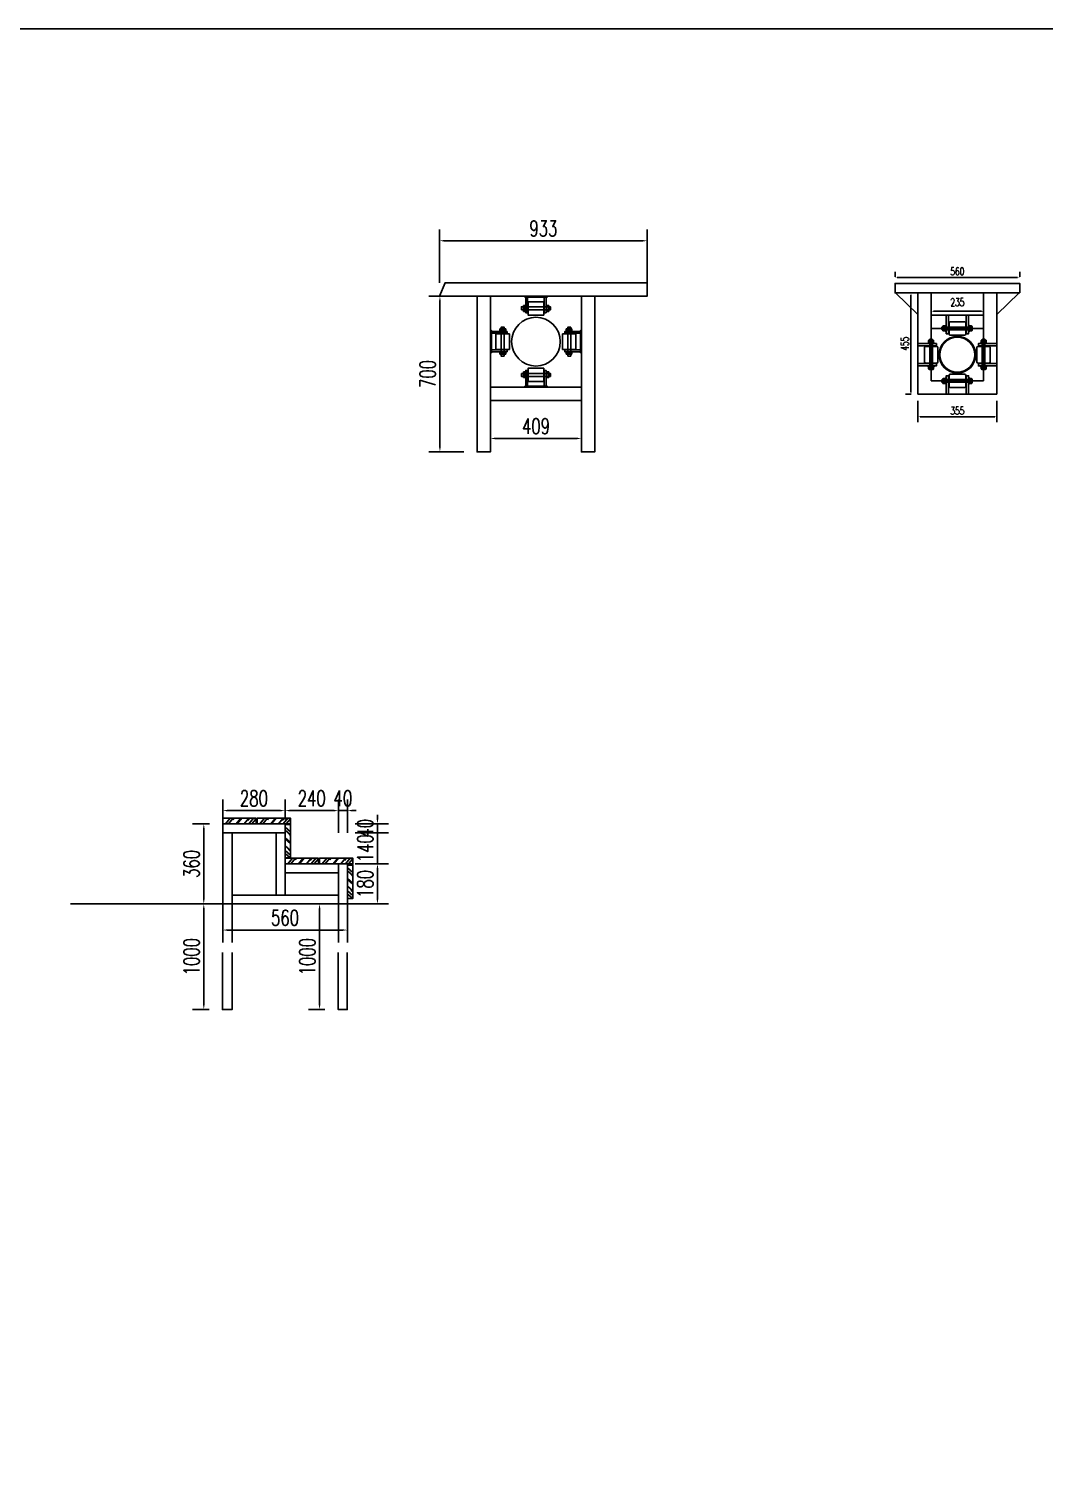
# Model space of a CAD drawing. Extents: x 36536 to 256213, y 18389 to 106449.
# Drawn here: x 230716 to 235278, y 97251 to 103703 of the extents above; entities that cross this region are included whole.
import ezdxf

# ---------------------------------------------------------------- set-up
doc = ezdxf.new("R2010")
doc.units = 0
doc.header["$LTSCALE"] = 1000
doc.header["$MEASUREMENT"] = 0
doc.linetypes.add('ACAD_ISO03W100', pattern=[30, 12, -18])
for name, color, linetype in [('W-MOUNTING固定方式', 5, 'Continuous'), ('W-STEEL_FRAME钢架', 3, 'Continuous'), ('W-WOOD_FLOOR木地板', 30, 'Continuous')]:
    doc.layers.add(name, color=color, linetype=linetype)
doc.styles.add('STANDARD_T3', font='simplex.shx', dxfattribs={"width": 0.7, "bigfont": 'hztxt.shx'})
doc.dimstyles.new('W&&10', dxfattribs={"dimtxt": 35, "dimasz": 10, "dimexe": 25, "dimexo": 30, "dimgap": 10, "dimtad": 1, "dimdec": 0, "dimzin": 0, "dimdsep": 46, "dimtxsty": 'STANDARD_T3', "dimcen": 0.09, "dimclrd": 1, "dimclre": 1, "dimclrt": 7, "dimazin": 2, "dimtfac": 1, "dimtdec": 0, "dimtix": 1, "dimtmove": 2, "dimatfit": 3, "dimfxl": 100, "dimtolj": 1, "dimtzin": 0, "dimarcsym": 0})
doc.dimstyles.new('W&&20', dxfattribs={"dimtxt": 70, "dimasz": 20, "dimexe": 50, "dimexo": 60, "dimgap": 20, "dimtad": 1, "dimdec": 0, "dimzin": 0, "dimdsep": 46, "dimtxsty": 'STANDARD_T3', "dimcen": 0.09, "dimclrd": 1, "dimclre": 1, "dimclrt": 7, "dimazin": 2, "dimtfac": 1, "dimtdec": 0, "dimtix": 1, "dimtmove": 2, "dimatfit": 3, "dimfxl": 100, "dimtolj": 1, "dimtzin": 0, "dimarcsym": 0})

# ---------------------------------------------------------------- blocks, each defined once
blk = doc.blocks.new('*D322')
at = {"color": 1, "lineweight": -2, "transparency": 16777216}
for p, q in [((231527.4, 100132), (231452.4, 100132)), ((231502.4, 99792), (231502.4, 100112)), ((231527.4, 99772), (231452.4, 99772))]:
    blk.add_line(p, q, dxfattribs=at)
at = {"color": 1, "transparency": 16777216}
for points in [[(231499.1, 100112), (231505.8, 100112), (231502.4, 100132)], [(231499.1, 99792), (231505.8, 99792), (231502.4, 99772)]]:
    blk.add_solid(points, dxfattribs=at)
at = {"layer": 'Defpoints', "color": 0, "transparency": 16777216}
for p in [(231502.4, 100132), (231587.4, 100132), (231587.4, 99772)]:
    blk.add_point(p, dxfattribs=at)
at = {"color": 7, "transparency": 16777216, "insert": (231447.4, 99952), "char_height": 70, "attachment_point": 5, "rotation": 90, "style": 'STANDARD_T3'}
blk.add_mtext('\\A1;360', dxfattribs=at)
blk = doc.blocks.new('*D323')
at = {"color": 1, "lineweight": -2, "transparency": 16777216}
for p, q in [((231587.4, 100152), (231587.4, 100241.3)), ((231867.4, 100152), (231867.4, 100241.3)), ((231607.4, 100191.3), (231847.4, 100191.3))]:
    blk.add_line(p, q, dxfattribs=at)
at = {"color": 1, "transparency": 16777216}
for points in [[(231607.4, 100194.6), (231607.4, 100187.9), (231587.4, 100191.3)], [(231847.4, 100194.6), (231847.4, 100187.9), (231867.4, 100191.3)]]:
    blk.add_solid(points, dxfattribs=at)
at = {"layer": 'Defpoints', "color": 0, "transparency": 16777216}
for p in [(231867.4, 100191.3), (231587.4, 100092), (231867.4, 100092)]:
    blk.add_point(p, dxfattribs=at)
at = {"color": 7, "transparency": 16777216, "insert": (231727.4, 100246.3), "char_height": 70, "attachment_point": 5, "style": 'STANDARD_T3'}
blk.add_mtext('\\A1;280', dxfattribs=at)
blk = doc.blocks.new('*D324')
at = {"color": 1, "lineweight": -2, "transparency": 16777216}
for p, q in [((231867.4, 100152), (231867.4, 100241.3)), ((232107.4, 100091.3), (232107.4, 100241.3)), ((231887.4, 100191.3), (232087.4, 100191.3))]:
    blk.add_line(p, q, dxfattribs=at)
at = {"color": 1, "transparency": 16777216}
for points in [[(231887.4, 100194.6), (231887.4, 100187.9), (231867.4, 100191.3)], [(232087.4, 100194.6), (232087.4, 100187.9), (232107.4, 100191.3)]]:
    blk.add_solid(points, dxfattribs=at)
at = {"layer": 'Defpoints', "color": 0, "transparency": 16777216}
for p in [(232107.4, 100191.3), (231867.4, 100092), (232107.4, 99912)]:
    blk.add_point(p, dxfattribs=at)
at = {"color": 7, "transparency": 16777216, "insert": (231987.4, 100246.3), "char_height": 70, "attachment_point": 5, "style": 'STANDARD_T3'}
blk.add_mtext('\\A1;240', dxfattribs=at)
blk = doc.blocks.new('*D325')
at = {"color": 1, "lineweight": -2, "transparency": 16777216}
for p, q in [((232107.4, 100091.3), (232107.4, 100241.3)), ((232147.4, 100091.3), (232147.4, 100241.3)), ((232087.4, 100191.3), (232067.4, 100191.3)), ((232107.4, 100191.3), (232147.4, 100191.3)), ((232167.4, 100191.3), (232187.4, 100191.3))]:
    blk.add_line(p, q, dxfattribs=at)
at = {"color": 1, "transparency": 16777216}
for points in [[(232087.4, 100194.6), (232087.4, 100187.9), (232107.4, 100191.3)], [(232167.4, 100194.6), (232167.4, 100187.9), (232147.4, 100191.3)]]:
    blk.add_solid(points, dxfattribs=at)
at = {"layer": 'Defpoints', "color": 0, "transparency": 16777216}
for p in [(232147.4, 100191.3), (232107.4, 99912), (232147.4, 99952)]:
    blk.add_point(p, dxfattribs=at)
at = {"color": 7, "transparency": 16777216, "insert": (232127.4, 100246.3), "char_height": 70, "attachment_point": 5, "style": 'STANDARD_T3'}
blk.add_mtext('\\A1;40', dxfattribs=at)
blk = doc.blocks.new('*D320')
at = {"color": 1, "lineweight": -2, "transparency": 16777216}
for p, q in [((232282.6, 100152), (232282.6, 100172)), ((232182.6, 100132), (232332.6, 100132)), ((232182.6, 100092), (232332.6, 100092)), ((232282.6, 100132), (232282.6, 100092)), ((232282.6, 100072), (232282.6, 100052))]:
    blk.add_line(p, q, dxfattribs=at)
at = {"color": 1, "transparency": 16777216}
for points in [[(232279.3, 100152), (232286, 100152), (232282.6, 100132)], [(232279.3, 100072), (232286, 100072), (232282.6, 100092)]]:
    blk.add_solid(points, dxfattribs=at)
at = {"layer": 'Defpoints', "color": 0, "transparency": 16777216}
for p in [(231867.4, 100132), (231867.4, 100092), (232282.6, 100092)]:
    blk.add_point(p, dxfattribs=at)
at = {"color": 7, "transparency": 16777216, "insert": (232227.6, 100112), "char_height": 70, "attachment_point": 5, "rotation": 90, "style": 'STANDARD_T3'}
blk.add_mtext('\\A1;40', dxfattribs=at)
blk = doc.blocks.new('*D326')
at = {"color": 1, "lineweight": -2, "transparency": 16777216}
for p, q in [((232182.6, 99952), (232332.6, 99952)), ((232282.6, 99932), (232282.6, 99792)), ((232182.6, 99772), (232332.6, 99772))]:
    blk.add_line(p, q, dxfattribs=at)
at = {"color": 1, "transparency": 16777216}
for points in [[(232279.3, 99932), (232286, 99932), (232282.6, 99952)], [(232279.3, 99792), (232286, 99792), (232282.6, 99772)]]:
    blk.add_solid(points, dxfattribs=at)
at = {"layer": 'Defpoints', "color": 0, "transparency": 16777216}
for p in [(232107.4, 99952), (232107.4, 99772), (232282.6, 99772)]:
    blk.add_point(p, dxfattribs=at)
at = {"color": 7, "transparency": 16777216, "insert": (232227.6, 99862), "char_height": 70, "attachment_point": 5, "rotation": 90, "style": 'STANDARD_T3'}
blk.add_mtext('\\A1;180', dxfattribs=at)
blk = doc.blocks.new('*D321')
at = {"color": 1, "lineweight": -2, "transparency": 16777216}
for p, q in [((232182.6, 100092), (232332.6, 100092)), ((232282.6, 100112), (232282.6, 100132)), ((232282.6, 100092), (232282.6, 99952)), ((232182.6, 99952), (232332.6, 99952)), ((232282.6, 99932), (232282.6, 99912))]:
    blk.add_line(p, q, dxfattribs=at)
at = {"color": 1, "transparency": 16777216}
for points in [[(232279.3, 100112), (232286, 100112), (232282.6, 100092)], [(232279.3, 99932), (232286, 99932), (232282.6, 99952)]]:
    blk.add_solid(points, dxfattribs=at)
at = {"layer": 'Defpoints', "color": 0, "transparency": 16777216}
for p in [(231867.4, 100092), (232107.4, 99952), (232282.6, 99952)]:
    blk.add_point(p, dxfattribs=at)
at = {"color": 7, "transparency": 16777216, "insert": (232227.6, 100022), "char_height": 70, "attachment_point": 5, "rotation": 90, "style": 'STANDARD_T3'}
blk.add_mtext('\\A1;140', dxfattribs=at)
blk = doc.blocks.new('*D327')
at = {"color": 1, "lineweight": -2, "transparency": 16777216}
for p, q in [((231587.4, 99712), (231587.4, 99604.8)), ((232147.4, 99712), (232147.4, 99604.8)), ((231607.4, 99654.8), (232127.4, 99654.8))]:
    blk.add_line(p, q, dxfattribs=at)
at = {"color": 1, "transparency": 16777216}
for points in [[(231607.4, 99658.1), (231607.4, 99651.5), (231587.4, 99654.8)], [(232127.4, 99658.1), (232127.4, 99651.5), (232147.4, 99654.8)]]:
    blk.add_solid(points, dxfattribs=at)
at = {"layer": 'Defpoints', "color": 0, "transparency": 16777216}
for p in [(231587.4, 99772), (232147.4, 99772), (232147.4, 99654.8)]:
    blk.add_point(p, dxfattribs=at)
at = {"color": 7, "transparency": 16777216, "insert": (231867.4, 99709.8), "char_height": 70, "attachment_point": 5, "style": 'STANDARD_T3'}
blk.add_mtext('\\A1;560', dxfattribs=at)
blk = doc.blocks.new('*D328')
at = {"color": 1, "lineweight": -2, "transparency": 16777216}
for p, q in [((231527.4, 99772), (231452.4, 99772)), ((231502.4, 99752), (231502.4, 99317.8)), ((231526.4, 99297.8), (231452.4, 99297.8))]:
    blk.add_line(p, q, dxfattribs=at)
at = {"color": 1, "transparency": 16777216}
for points in [[(231499.1, 99752), (231505.8, 99752), (231502.4, 99772)], [(231499.1, 99317.8), (231505.8, 99317.8), (231502.4, 99297.8)]]:
    blk.add_solid(points, dxfattribs=at)
at = {"layer": 'Defpoints', "color": 0, "transparency": 16777216}
for p in [(231587.4, 99772), (231502.4, 99297.8), (231586.4, 99297.8)]:
    blk.add_point(p, dxfattribs=at)
at = {"color": 7, "transparency": 16777216, "insert": (231447.4, 99534.9), "char_height": 70, "attachment_point": 5, "rotation": 90, "style": 'STANDARD_T3'}
blk.add_mtext('\\A1;1000', dxfattribs=at)
blk = doc.blocks.new('*D329')
at = {"color": 1, "lineweight": -2, "transparency": 16777216}
for p, q in [((232047.4, 99772), (231972.4, 99772)), ((232022.4, 99752), (232022.4, 99317.8)), ((232046.4, 99297.8), (231972.4, 99297.8))]:
    blk.add_line(p, q, dxfattribs=at)
at = {"color": 1, "transparency": 16777216}
for points in [[(232019.1, 99752), (232025.8, 99752), (232022.4, 99772)], [(232019.1, 99317.8), (232025.8, 99317.8), (232022.4, 99297.8)]]:
    blk.add_solid(points, dxfattribs=at)
at = {"layer": 'Defpoints', "color": 0, "transparency": 16777216}
for p in [(232107.4, 99772), (232022.4, 99297.8), (232106.4, 99297.8)]:
    blk.add_point(p, dxfattribs=at)
at = {"color": 7, "transparency": 16777216, "insert": (231967.4, 99534.9), "char_height": 70, "attachment_point": 5, "rotation": 90, "style": 'STANDARD_T3'}
blk.add_mtext('\\A1;1000', dxfattribs=at)
blk = doc.blocks.new('*D413')
at = {"layer": 'Defpoints', "color": 0, "transparency": 16777216}
for p in [(234608, 102559.7), (235168, 102586), (235168, 102559.7)]:
    blk.add_point(p, dxfattribs=at)
at = {"layer": 'W-STEEL_FRAME钢架', "color": 1, "lineweight": -2, "transparency": 16777216}
for p, q in [((234608, 102589.7), (234608, 102611)), ((235168, 102589.7), (235168, 102611)), ((234618, 102586), (235158, 102586))]:
    blk.add_line(p, q, dxfattribs=at)
at = {"layer": 'W-STEEL_FRAME钢架', "color": 1, "transparency": 16777216}
for points in [[(234618, 102587.7), (234618, 102584.4), (234608, 102586)], [(235158, 102587.7), (235158, 102584.4), (235168, 102586)]]:
    blk.add_solid(points, dxfattribs=at)
at = {"layer": 'W-STEEL_FRAME钢架', "color": 7, "transparency": 16777216, "insert": (234888, 102613.5), "char_height": 35, "attachment_point": 5, "style": 'STANDARD_T3'}
blk.add_mtext('\\A1;560', dxfattribs=at)
blk = doc.blocks.new('*D414')
at = {"layer": 'Defpoints', "color": 0, "transparency": 16777216}
for p in [(234710.3, 102516.7), (234679.6, 102061.4), (234710.3, 102061.4)]:
    blk.add_point(p, dxfattribs=at)
at = {"layer": 'W-STEEL_FRAME钢架', "color": 1, "lineweight": -2, "transparency": 16777216}
for p, q in [((234680.3, 102516.7), (234654.6, 102516.7)), ((234679.6, 102506.7), (234679.6, 102071.4)), ((234680.3, 102061.4), (234654.6, 102061.4))]:
    blk.add_line(p, q, dxfattribs=at)
at = {"layer": 'W-STEEL_FRAME钢架', "color": 1, "transparency": 16777216}
for points in [[(234677.9, 102506.7), (234681.2, 102506.7), (234679.6, 102516.7)], [(234677.9, 102071.4), (234681.2, 102071.4), (234679.6, 102061.4)]]:
    blk.add_solid(points, dxfattribs=at)
at = {"layer": 'W-STEEL_FRAME钢架', "color": 7, "transparency": 16777216, "insert": (234652.1, 102289), "char_height": 35, "attachment_point": 5, "rotation": 90, "style": 'STANDARD_T3'}
blk.add_mtext('\\A1;455', dxfattribs=at)
blk = doc.blocks.new('*D415')
at = {"layer": 'Defpoints', "color": 0, "transparency": 16777216}
for p in [(234710.3, 102061.4), (235065.6, 102061.4), (235065.6, 101960.4)]:
    blk.add_point(p, dxfattribs=at)
at = {"layer": 'W-STEEL_FRAME钢架', "color": 1, "lineweight": -2, "transparency": 16777216}
for p, q in [((234710.3, 102031.4), (234710.3, 101935.4)), ((235065.6, 102031.4), (235065.6, 101935.4)), ((234720.3, 101960.4), (235055.6, 101960.4))]:
    blk.add_line(p, q, dxfattribs=at)
at = {"layer": 'W-STEEL_FRAME钢架', "color": 1, "transparency": 16777216}
for points in [[(234720.3, 101962.1), (234720.3, 101958.7), (234710.3, 101960.4)], [(235055.6, 101962.1), (235055.6, 101958.7), (235065.6, 101960.4)]]:
    blk.add_solid(points, dxfattribs=at)
at = {"layer": 'W-STEEL_FRAME钢架', "color": 7, "transparency": 16777216, "insert": (234888, 101987.9), "char_height": 35, "attachment_point": 5, "style": 'STANDARD_T3'}
blk.add_mtext('\\A1;355', dxfattribs=at)
blk = doc.blocks.new('*D416')
at = {"layer": 'Defpoints', "color": 0, "transparency": 16777216}
for p in [(234770.3, 102416.7), (235005.6, 102434), (235005.6, 102416.7)]:
    blk.add_point(p, dxfattribs=at)
at = {"layer": 'W-STEEL_FRAME钢架', "color": 1, "lineweight": -2, "transparency": 16777216}
for p, q in [((234770.3, 102446.7), (234770.3, 102459)), ((234780.3, 102434), (234995.6, 102434)), ((235005.6, 102446.7), (235005.6, 102459))]:
    blk.add_line(p, q, dxfattribs=at)
at = {"layer": 'W-STEEL_FRAME钢架', "color": 1, "transparency": 16777216}
for points in [[(234780.3, 102435.6), (234780.3, 102432.3), (234770.3, 102434)], [(234995.6, 102435.6), (234995.6, 102432.3), (235005.6, 102434)]]:
    blk.add_solid(points, dxfattribs=at)
at = {"layer": 'W-STEEL_FRAME钢架', "color": 7, "transparency": 16777216, "insert": (234888, 102475), "char_height": 35, "attachment_point": 5, "style": 'STANDARD_T3'}
blk.add_mtext('\\A1;235', dxfattribs=at)
blk = doc.blocks.new('*D450')
at = {"color": 1, "lineweight": -2, "transparency": 16777216}
for p, q in [((232561.2, 102562.4), (232561.2, 102801)), ((233494.7, 102562.4), (233494.7, 102801)), ((232581.2, 102751), (233474.7, 102751))]:
    blk.add_line(p, q, dxfattribs=at)
at = {"color": 1, "transparency": 16777216}
for points in [[(232581.2, 102754.3), (232581.2, 102747.6), (232561.2, 102751)], [(233474.7, 102754.3), (233474.7, 102747.6), (233494.7, 102751)]]:
    blk.add_solid(points, dxfattribs=at)
at = {"layer": 'Defpoints', "color": 0, "transparency": 16777216}
for p in [(233494.7, 102751), (232561.2, 102502.4), (233494.7, 102502.4)]:
    blk.add_point(p, dxfattribs=at)
at = {"color": 7, "transparency": 16777216, "insert": (233028, 102806), "char_height": 70, "attachment_point": 5, "style": 'STANDARD_T3'}
blk.add_mtext('\\A1;933', dxfattribs=at)
blk = doc.blocks.new('*D451')
at = {"color": 1, "lineweight": -2, "transparency": 16777216}
for p, q in [((232670.1, 102502.4), (232513.2, 102502.4)), ((232563.2, 101822.9), (232563.2, 102482.4)), ((232670.1, 101802.9), (232513.2, 101802.9))]:
    blk.add_line(p, q, dxfattribs=at)
at = {"color": 1, "transparency": 16777216}
for points in [[(232559.9, 102482.4), (232566.6, 102482.4), (232563.2, 102502.4)], [(232559.9, 101822.9), (232566.6, 101822.9), (232563.2, 101802.9)]]:
    blk.add_solid(points, dxfattribs=at)
at = {"layer": 'Defpoints', "color": 0, "transparency": 16777216}
for p in [(232563.2, 102502.4), (232730.1, 102502.4), (232730.1, 101802.9)]:
    blk.add_point(p, dxfattribs=at)
at = {"color": 7, "transparency": 16777216, "insert": (232508.2, 102152.6), "char_height": 70, "attachment_point": 5, "rotation": 90, "style": 'STANDARD_T3'}
blk.add_mtext('\\A1;700', dxfattribs=at)
blk = doc.blocks.new('*D452')
at = {"color": 1, "lineweight": -2, "transparency": 16777216}
for p, q in [((232790.1, 101973.3), (232790.1, 101813.1)), ((233199.2, 101862.9), (233199.2, 101913.1)), ((233179.2, 101863.1), (232810.1, 101863.1))]:
    blk.add_line(p, q, dxfattribs=at)
at = {"color": 1, "transparency": 16777216}
for points in [[(232810.1, 101866.4), (232810.1, 101859.7), (232790.1, 101863.1)], [(233179.2, 101866.4), (233179.2, 101859.7), (233199.2, 101863.1)]]:
    blk.add_solid(points, dxfattribs=at)
at = {"layer": 'Defpoints', "color": 0, "transparency": 16777216}
for p in [(232790.1, 102033.3), (232790.1, 101863.1), (233199.2, 101802.9)]:
    blk.add_point(p, dxfattribs=at)
at = {"color": 7, "transparency": 16777216, "insert": (232994.7, 101918.1), "char_height": 70, "attachment_point": 5, "style": 'STANDARD_T3'}
blk.add_mtext('\\A1;409', dxfattribs=at)

msp = doc.modelspace()

# ---------------------------------------------------------------- hatches: boundary and pattern name
at = {"layer": 'W-WOOD_FLOOR木地板'}
h = msp.add_hatch(dxfattribs=at)
h.set_pattern_fill('木材', color=256, scale=10)
h.set_pattern_definition([(50, (-3184956.35, -2390323.382), (25.92353193, 93.1234154), [600, -80, 200, -40]), (50, (-3184903.15, -2390303.38), (-66.46506876, 3.5545231), [120, -13.2, 240, -30]), (50, (-3184936.35, -2390289.382), (113.16983174, 176.5639521), [320, -56, 160, -40])])
h.paths.add_polyline_path([(231737.446, 100157.032), (231587.446, 100157.032), (231587.446, 100132.032), (231737.446, 100132.032)])
h = msp.add_hatch(dxfattribs=at)
h.set_pattern_fill('木材', color=256, scale=10)
h.set_pattern_definition([(50, (-3184801.603, -2390323.382), (25.92353193, 93.1234154), [600, -80, 200, -40]), (50, (-3184748.403, -2390303.38), (-66.46506876, 3.5545231), [120, -13.2, 240, -30]), (50, (-3184781.603, -2390289.382), (113.16983174, 176.5639521), [320, -56, 160, -40])])
h.paths.add_polyline_path([(231892.192, 100132.032), (231892.192, 100157.032), (231742.192, 100157.032), (231742.192, 100132.032)])
h = msp.add_hatch(dxfattribs=at)
h.set_pattern_fill('木材', color=256, scale=10, angle=-90)
h.set_pattern_definition([(320, (-2258587.97, 3516672.94), (93.1234154, -25.92353193), [600, -80, 200, -40]), (320, (-2258567.97, 3516619.74), (3.5545231, 66.46506876), [120, -13.2, 240, -30]), (320, (-2258553.968, 3516652.942), (176.5639521, -113.16983174), [320, -56, 160, -40])])
h.paths.add_polyline_path([(231867.446, 99979.146), (231892.446, 99979.146), (231892.446, 100129.146), (231867.446, 100129.146)])
h = msp.add_hatch(dxfattribs=at)
h.set_pattern_fill('木材', color=256, scale=10)
h.set_pattern_definition([(50, (-3184676.35, -2390503.382), (25.92353193, 93.1234154), [600, -80, 200, -40]), (50, (-3184623.15, -2390483.38), (-66.46506876, 3.5545231), [120, -13.2, 240, -30]), (50, (-3184656.35, -2390469.382), (113.16983174, 176.5639521), [320, -56, 160, -40])])
h.paths.add_polyline_path([(232017.446, 99977.032), (231867.446, 99977.032), (231867.446, 99952.032), (232017.446, 99952.032)])
h = msp.add_hatch(dxfattribs=at)
h.set_pattern_fill('木材', color=256, scale=10)
h.set_pattern_definition([(50, (-3184521.603, -2390503.382), (25.92353193, 93.1234154), [600, -80, 200, -40]), (50, (-3184468.403, -2390483.38), (-66.46506876, 3.5545231), [120, -13.2, 240, -30]), (50, (-3184501.603, -2390469.382), (113.16983174, 176.5639521), [320, -56, 160, -40])])
h.paths.add_polyline_path([(232172.192, 99952.032), (232172.192, 99977.032), (232022.192, 99977.032), (232022.192, 99952.032)])
h = msp.add_hatch(dxfattribs=at)
h.set_pattern_fill('木材', color=256, scale=10, angle=-90)
h.set_pattern_definition([(320, (-2258307.97, 3516490.78), (93.1234154, -25.92353193), [600, -80, 200, -40]), (320, (-2258287.97, 3516437.58), (3.5545231, 66.46506876), [120, -13.2, 240, -30]), (320, (-2258273.968, 3516470.782), (176.5639521, -113.16983174), [320, -56, 160, -40])])
h.paths.add_polyline_path([(232147.446, 99796.986), (232172.446, 99796.986), (232172.446, 99946.986), (232147.446, 99946.986)])

# ---------------------------------------------------------------- linework, layer by layer
for p, q in [((235167.989, 102516.671), (234607.989, 102516.671)), ((234710.347, 102419.416), (234610.347, 102516.671)), ((234710.347, 102061.387), (234710.347, 102516.671)), ((234770.347, 102121.387), (234770.347, 102516.671)), ((235005.63, 102516.671), (235005.63, 102121.387)), ((235065.63, 102516.671), (235065.63, 102061.387)), ((235065.63, 102419.416), (235165.63, 102516.671)), ((232946.241, 102459.555), (232938.241, 102459.555)), ((232938.241, 102459.555), (232938.241, 102433.254)), ((232946.241, 102453.7), (232938.241, 102453.7)), ((232946.241, 102439.7), (232938.241, 102439.7)), ((232946.241, 102433.254), (232938.241, 102433.254)), ((232946.241, 102459.555), (232946.241, 102433.254)), ((233044.271, 102459.555), (233052.271, 102459.555)), ((233044.271, 102459.555), (233044.271, 102433.254)), ((233044.271, 102453.7), (233052.271, 102453.7)), ((233044.271, 102439.7), (233052.271, 102439.7)), ((233044.271, 102433.254), (233052.271, 102433.254)), ((233052.271, 102459.555), (233052.271, 102433.254)), ((234770.347, 102416.671), (235005.63, 102416.671)), ((232832.964, 102347.454), (232832.964, 102355.454)), ((232832.964, 102355.454), (232859.265, 102355.454)), ((232832.964, 102347.454), (232859.265, 102347.454)), ((232838.819, 102347.454), (232838.819, 102355.454)), ((232852.819, 102347.454), (232852.819, 102355.454)), ((232859.265, 102347.454), (232859.265, 102355.454)), ((233130.071, 102347.454), (233130.071, 102355.454)), ((233156.373, 102355.454), (233130.071, 102355.454)), ((233156.373, 102347.454), (233130.071, 102347.454)), ((233136.518, 102347.454), (233136.518, 102355.454)), ((233150.518, 102347.454), (233150.518, 102355.454)), ((233156.373, 102347.454), (233156.373, 102355.454)), ((234770.347, 102356.671), (235005.63, 102356.671)), ((234823.989, 102362.671, 0), (234830.989, 102362.671, 0)), ((234830.989, 102351.671, 0), (234823.989, 102351.671, 0)), ((234834.989, 102356.126, 0), (234830.989, 102359.472, 0)), ((234834.989, 102353.825, 0), (234830.989, 102357.171, 0)), ((234940.989, 102356.126, 0), (234944.989, 102359.472, 0)), ((234940.989, 102353.825, 0), (234944.989, 102357.171, 0)), ((234951.989, 102362.671, 0), (234944.989, 102362.671, 0)), ((234944.989, 102351.671, 0), (234951.989, 102351.671, 0)), ((234953.989, 102350.171, 0), (234953.989, 102364.171, 0)), ((234764.347, 102303.029, 0), (234764.347, 102296.029, 0)), ((234770.892, 102292.029, 0), (234767.546, 102296.029, 0)), ((234773.193, 102292.029, 0), (234769.847, 102296.029, 0)), ((234775.347, 102296.029, 0), (234775.347, 102303.029, 0)), ((235000.63, 102296.029, 0), (235000.63, 102303.029, 0)), ((235002.784, 102292.029, 0), (235006.13, 102296.029, 0)), ((235005.085, 102292.029, 0), (235008.431, 102296.029, 0)), ((235011.63, 102303.029, 0), (235011.63, 102296.029, 0)), ((232832.964, 102249.424), (232832.964, 102241.424)), ((232832.964, 102249.424), (232859.265, 102249.424)), ((232832.964, 102241.424), (232859.265, 102241.424)), ((232838.819, 102249.424), (232838.819, 102241.424)), ((232852.819, 102249.424), (232852.819, 102241.424)), ((232859.265, 102249.424), (232859.265, 102241.424)), ((233130.071, 102249.424), (233130.071, 102241.424)), ((233156.373, 102249.424), (233130.071, 102249.424)), ((233156.373, 102241.424), (233130.071, 102241.424)), ((233136.518, 102249.424), (233136.518, 102241.424)), ((233150.518, 102249.424), (233150.518, 102241.424)), ((233156.373, 102249.424), (233156.373, 102241.424)), ((232946.241, 102162.448), (232938.241, 102162.448)), ((232938.241, 102136.146), (232938.241, 102162.448)), ((232946.241, 102156.001), (232938.241, 102156.001)), ((232946.241, 102136.146), (232946.241, 102162.448)), ((233044.271, 102162.448), (233052.271, 102162.448)), ((233044.271, 102136.146), (233044.271, 102162.448)), ((233044.271, 102156.001), (233052.271, 102156.001)), ((233052.271, 102136.146), (233052.271, 102162.448)), ((234776.847, 102173.029, 0), (234762.847, 102173.029, 0)), ((234764.347, 102175.029, 0), (234764.347, 102182.029, 0)), ((234770.892, 102186.029, 0), (234767.546, 102182.029, 0)), ((234773.193, 102186.029, 0), (234769.847, 102182.029, 0)), ((234775.347, 102182.029, 0), (234775.347, 102175.029, 0)), ((234999.13, 102173.029, 0), (235013.13, 102173.029, 0)), ((235000.63, 102182.029, 0), (235000.63, 102175.029, 0)), ((235002.784, 102186.029, 0), (235006.13, 102182.029, 0)), ((235005.085, 102186.029, 0), (235008.431, 102182.029, 0)), ((235011.63, 102175.029, 0), (235011.63, 102182.029, 0)), ((232946.241, 102142.001), (232938.241, 102142.001)), ((232946.241, 102136.146), (232938.241, 102136.146)), ((233044.271, 102142.001), (233052.271, 102142.001)), ((233044.271, 102136.146), (233052.271, 102136.146)), ((235005.63, 102121.387), (234770.347, 102121.387)), ((234830.989, 102126.387, 0), (234823.989, 102126.387, 0)), ((234823.989, 102115.387, 0), (234830.989, 102115.387, 0)), ((234834.989, 102124.233, 0), (234830.989, 102120.887, 0)), ((234834.989, 102121.932, 0), (234830.989, 102118.586, 0)), ((234940.989, 102124.233, 0), (234944.989, 102120.887, 0)), ((234940.989, 102121.932, 0), (234944.989, 102118.586, 0)), ((234944.989, 102126.387, 0), (234951.989, 102126.387, 0)), ((234951.989, 102115.387, 0), (234944.989, 102115.387, 0)), ((234953.989, 102127.887, 0), (234953.989, 102113.887, 0)), ((235065.63, 102061.387), (234710.347, 102061.387))]:
    msp.add_line(p, q)
at = {"color": 4}
for p, q in [((234821.989, 102357.171, 0), (234817.989, 102357.171, 0)), ((234821.989, 102363.171, 0), (234818.989, 102363.171, 0)), ((234818.989, 102351.171, 0), (234821.989, 102351.171, 0)), ((234763.847, 102305.029, 0), (234763.847, 102308.029, 0)), ((234769.847, 102305.029, 0), (234769.847, 102309.029, 0)), ((234775.847, 102308.029, 0), (234775.847, 102305.029, 0)), ((235000.13, 102308.029, 0), (235000.13, 102305.029, 0)), ((235006.13, 102305.029, 0), (235006.13, 102309.029, 0)), ((235012.13, 102305.029, 0), (235012.13, 102308.029, 0)), ((234821.989, 102120.887, 0), (234817.989, 102120.887, 0)), ((234818.989, 102126.887, 0), (234821.989, 102126.887, 0)), ((234821.989, 102114.887, 0), (234818.989, 102114.887, 0))]:
    msp.add_line(p, q, dxfattribs=at)
at = {"color": 6, "linetype": 'ACAD_ISO03W100'}
for p, q in [((234937.989, 102362.671, 0), (234837.989, 102362.671, 0)), ((234937.989, 102350.671, 0), (234837.989, 102350.671, 0)), ((234764.347, 102189.029, 0), (234764.347, 102289.029, 0)), ((234776.347, 102189.029, 0), (234776.347, 102289.029, 0)), ((234999.63, 102189.029, 0), (234999.63, 102289.029, 0)), ((235011.63, 102189.029, 0), (235011.63, 102289.029, 0)), ((234937.989, 102127.387, 0), (234837.989, 102127.387, 0)), ((234937.989, 102115.387, 0), (234837.989, 102115.387, 0))]:
    msp.add_line(p, q, dxfattribs=at)
at = {"color": 2}
for p, q in [((234837.989, 102356.671, 0), (234847.989, 102356.671, 0)), ((234927.989, 102356.671, 0), (234937.989, 102356.671, 0)), ((234770.347, 102289.029, 0), (234770.347, 102279.029, 0)), ((235005.63, 102289.029, 0), (235005.63, 102279.029, 0)), ((234770.347, 102199.029, 0), (234770.347, 102189.029, 0)), ((235005.63, 102199.029, 0), (235005.63, 102189.029, 0)), ((234837.989, 102121.387, 0), (234847.989, 102121.387, 0)), ((234927.989, 102121.387, 0), (234937.989, 102121.387, 0))]:
    msp.add_line(p, q, dxfattribs=at)
for points in [[(211646.243, 103703.395), (244784.33, 103703.395), (244784.33, 69667.453), (211646.243, 69667.453)], [(235167.989, 102516.671), (234607.989, 102516.671), (234607.989, 102559.671), (235167.989, 102559.671)], [(232944.668, 102497.377), (233044.668, 102497.377), (233044.668, 102502.377), (232944.668, 102502.377)], [(232957.168, 102497.351), (232957.168, 102427.351), (232949.168, 102427.351), (232949.168, 102497.351)], [(232959.668, 102477.351), (232959.668, 102417.351), (233029.668, 102417.351), (233029.668, 102477.351)], [(233040.168, 102497.351), (233040.168, 102427.351), (233032.168, 102427.351), (233032.168, 102497.351)], [(232929.668, 102440.351), (233059.668, 102440.351), (233059.668, 102454.351), (232929.668, 102454.351)], [(234847.989, 102416.671), (234847.989, 102333.174), (234837.989, 102333.174), (234837.989, 102416.671)], [(234937.989, 102416.671), (234937.989, 102333.174), (234927.989, 102333.174), (234927.989, 102416.671)], [(232795.142, 102247.851), (232795.142, 102347.851), (232790.142, 102347.851), (232790.142, 102247.851)], [(232795.168, 102343.351), (232865.168, 102343.351), (232865.168, 102335.351), (232795.168, 102335.351)], [(232852.168, 102232.851), (232852.168, 102362.851), (232838.168, 102362.851), (232838.168, 102232.851)], [(233194.168, 102343.351), (233124.168, 102343.351), (233124.168, 102335.351), (233194.168, 102335.351)], [(233137.168, 102232.851), (233137.168, 102362.851), (233151.168, 102362.851), (233151.168, 102232.851)], [(233194.195, 102247.851), (233194.195, 102347.851), (233199.195, 102347.851), (233199.195, 102247.851)], [(232815.168, 102262.851), (232875.168, 102262.851), (232875.168, 102332.851), (232815.168, 102332.851)], [(233174.168, 102262.851), (233114.168, 102262.851), (233114.168, 102332.851), (233174.168, 102332.851)], [(234710.347, 102279.029), (234793.844, 102279.029), (234793.844, 102289.029), (234710.347, 102289.029)], [(235065.63, 102279.029), (234982.133, 102279.029), (234982.133, 102289.029), (235065.63, 102289.029)], [(232795.168, 102260.351), (232865.168, 102260.351), (232865.168, 102252.351), (232795.168, 102252.351)], [(233194.168, 102260.351), (233124.168, 102260.351), (233124.168, 102252.351), (233194.168, 102252.351)], [(232929.668, 102155.351), (233059.668, 102155.351), (233059.668, 102141.351), (232929.668, 102141.351)], [(232957.168, 102098.351), (232957.168, 102168.351), (232949.168, 102168.351), (232949.168, 102098.351)], [(232959.668, 102118.351), (232959.668, 102178.351), (233029.668, 102178.351), (233029.668, 102118.351)], [(233040.168, 102098.351), (233040.168, 102168.351), (233032.168, 102168.351), (233032.168, 102098.351)], [(234710.347, 102189.029), (234793.844, 102189.029), (234793.844, 102199.029), (234710.347, 102199.029)], [(235065.63, 102189.029), (234982.133, 102189.029), (234982.133, 102199.029), (235065.63, 102199.029)], [(232944.668, 102098.324), (233044.668, 102098.324), (233044.668, 102093.324), (232944.668, 102093.324)], [(234847.989, 102061.387), (234847.989, 102144.884), (234837.989, 102144.884), (234837.989, 102061.387)], [(234937.989, 102061.387), (234937.989, 102144.884), (234927.989, 102144.884), (234927.989, 102061.387)]]:
    msp.add_lwpolyline(points, close=True)
at = {"elevation": 0}
for points in [[(234817.989, 102352.171), (234819.989, 102350.171), (234819.989, 102364.171), (234817.989, 102362.171)], [(234821.989, 102348.671), (234821.989, 102351.671), (234821.989, 102362.671), (234821.989, 102365.671)], [(234953.989, 102348.671), (234953.989, 102351.671), (234953.989, 102362.671), (234953.989, 102365.671)], [(234778.347, 102305.029), (234775.347, 102305.029), (234764.347, 102305.029), (234761.347, 102305.029)], [(234774.847, 102309.029), (234776.847, 102307.029), (234762.847, 102307.029), (234764.847, 102309.029)], [(234997.63, 102305.029), (235000.63, 102305.029), (235011.63, 102305.029), (235014.63, 102305.029)], [(235001.13, 102309.029), (234999.13, 102307.029), (235013.13, 102307.029), (235011.13, 102309.029)], [(234778.347, 102173.029), (234775.347, 102173.029), (234764.347, 102173.029), (234761.347, 102173.029)], [(234997.63, 102173.029), (235000.63, 102173.029), (235011.63, 102173.029), (235014.63, 102173.029)], [(234817.989, 102125.887), (234819.989, 102127.887), (234819.989, 102113.887), (234817.989, 102115.887)], [(234821.989, 102129.387), (234821.989, 102126.387), (234821.989, 102115.387), (234821.989, 102112.387)], [(234953.989, 102129.387), (234953.989, 102126.387), (234953.989, 102115.387), (234953.989, 102112.387)]]:
    msp.add_lwpolyline(points, close=True, dxfattribs=at)
for points in [[(234819.989, 102350.171), (234821.989, 102350.171), (234821.989, 102364.171), (234819.989, 102364.171)], [(234834.989, 102370.671), (234834.989, 102342.671), (234837.989, 102342.671), (234837.989, 102370.671), (234834.989, 102370.671), (234834.989, 102369.671)], [(234940.989, 102370.671), (234940.989, 102342.671), (234937.989, 102342.671), (234937.989, 102370.671), (234940.989, 102370.671), (234940.989, 102369.671)], [(234756.347, 102292.029), (234784.347, 102292.029), (234784.347, 102289.029), (234756.347, 102289.029), (234756.347, 102292.029), (234757.347, 102292.029)], [(234776.847, 102307.029), (234776.847, 102305.029), (234762.847, 102305.029), (234762.847, 102307.029)], [(235019.63, 102292.029), (234991.63, 102292.029), (234991.63, 102289.029), (235019.63, 102289.029), (235019.63, 102292.029), (235018.63, 102292.029)], [(234999.13, 102307.029), (234999.13, 102305.029), (235013.13, 102305.029), (235013.13, 102307.029)], [(234756.347, 102186.029), (234784.347, 102186.029), (234784.347, 102189.029), (234756.347, 102189.029), (234756.347, 102186.029), (234757.347, 102186.029)], [(235019.63, 102186.029), (234991.63, 102186.029), (234991.63, 102189.029), (235019.63, 102189.029), (235019.63, 102186.029), (235018.63, 102186.029)], [(234819.989, 102127.887), (234821.989, 102127.887), (234821.989, 102113.887), (234819.989, 102113.887)], [(234834.989, 102107.387), (234834.989, 102135.387), (234837.989, 102135.387), (234837.989, 102107.387), (234834.989, 102107.387), (234834.989, 102108.387)], [(234940.989, 102107.387), (234940.989, 102135.387), (234937.989, 102135.387), (234937.989, 102107.387), (234940.989, 102107.387), (234940.989, 102108.387)]]:
    msp.add_lwpolyline(points, dxfattribs=at)
for points in [[(234823.989, 102345.671), (234830.989, 102345.671), (234830.989, 102346.671), (234834.989, 102346.671), (234834.989, 102367.671), (234830.989, 102367.671), (234830.989, 102346.671), (234830.989, 102368.671), (234823.989, 102368.671, 0.66666667), (234823.989, 102362.671, 0.36363636), (234823.989, 102351.671, 0.66666667)], [(234855.489, 102386.671), (234920.489, 102386.671, -0.41421356), (234925.489, 102381.671), (234925.489, 102331.671, -0.41421356), (234920.489, 102326.671), (234855.489, 102326.671, -0.41421356), (234850.489, 102331.671), (234850.489, 102381.671, -0.41421356)], [(234951.989, 102345.671), (234944.989, 102345.671), (234944.989, 102346.671), (234940.989, 102346.671), (234940.989, 102367.671), (234944.989, 102367.671), (234944.989, 102346.671), (234944.989, 102368.671), (234951.989, 102368.671, -0.66666667), (234951.989, 102362.671, -0.36363636), (234951.989, 102351.671, -0.66666667)], [(234740.347, 102271.529), (234740.347, 102206.529, 0.41421356), (234745.347, 102201.529), (234795.347, 102201.529, 0.41421356), (234800.347, 102206.529), (234800.347, 102271.529, 0.41421356), (234795.347, 102276.529), (234745.347, 102276.529, 0.41421356)], [(234781.347, 102303.029), (234781.347, 102296.029), (234780.347, 102296.029), (234780.347, 102292.029), (234759.347, 102292.029), (234759.347, 102296.029), (234780.347, 102296.029), (234758.347, 102296.029), (234758.347, 102303.029, -0.66666667), (234764.347, 102303.029, -0.36363636), (234775.347, 102303.029, -0.66666667)], [(235035.63, 102271.529), (235035.63, 102206.529, -0.41421356), (235030.63, 102201.529), (234980.63, 102201.529, -0.41421356), (234975.63, 102206.529), (234975.63, 102271.529, -0.41421356), (234980.63, 102276.529), (235030.63, 102276.529, -0.41421356)], [(234994.63, 102303.029), (234994.63, 102296.029), (234995.63, 102296.029), (234995.63, 102292.029), (235016.63, 102292.029), (235016.63, 102296.029), (234995.63, 102296.029), (235017.63, 102296.029), (235017.63, 102303.029, 0.66666667), (235011.63, 102303.029, 0.36363636), (235000.63, 102303.029, 0.66666667)], [(234781.347, 102175.029), (234781.347, 102182.029), (234780.347, 102182.029), (234780.347, 102186.029), (234759.347, 102186.029), (234759.347, 102182.029), (234780.347, 102182.029), (234758.347, 102182.029), (234758.347, 102175.029, 0.66666667), (234764.347, 102175.029, 0.36363636), (234775.347, 102175.029, 0.66666667)], [(234855.489, 102091.387), (234920.489, 102091.387, 0.41421356), (234925.489, 102096.387), (234925.489, 102146.387, 0.41421356), (234920.489, 102151.387), (234855.489, 102151.387, 0.41421356), (234850.489, 102146.387), (234850.489, 102096.387, 0.41421356)], [(234994.63, 102175.029), (234994.63, 102182.029), (234995.63, 102182.029), (234995.63, 102186.029), (235016.63, 102186.029), (235016.63, 102182.029), (234995.63, 102182.029), (235017.63, 102182.029), (235017.63, 102175.029, -0.66666667), (235011.63, 102175.029, -0.36363636), (235000.63, 102175.029, -0.66666667)], [(234823.989, 102132.387), (234830.989, 102132.387), (234830.989, 102131.387), (234834.989, 102131.387), (234834.989, 102110.387), (234830.989, 102110.387), (234830.989, 102131.387), (234830.989, 102109.387), (234823.989, 102109.387, -0.66666667), (234823.989, 102115.387, -0.36363636), (234823.989, 102126.387, -0.66666667)], [(234951.989, 102132.387), (234944.989, 102132.387), (234944.989, 102131.387), (234940.989, 102131.387), (234940.989, 102110.387), (234944.989, 102110.387), (234944.989, 102131.387), (234944.989, 102109.387), (234951.989, 102109.387, 0.66666667), (234951.989, 102115.387, 0.36363636), (234951.989, 102126.387, 0.66666667)]]:
    msp.add_lwpolyline(points, format="xyb", close=True, dxfattribs=at)
msp.add_lwpolyline([(230903.414, 99772.032), (232295.585, 99772.032)])
msp.add_circle((232994.668, 102297.851), 109.5)
at = {"color": 1}
for radius in [82.5, 78.5]:
    msp.add_circle((234887.989, 102239.029), radius, dxfattribs=at)
for centre, radius, start, end in [((232961.2, 102459.634), 22.959, 180.1958655, 195.0922588), ((232969.38, 102446.678), 31.139, 167.0507374, 192.9492626), ((232961.2, 102433.722), 22.959, 164.9077412, 181.1687845), ((232923.283, 102459.634), 22.959, 344.9077412, 359.8041345), ((232915.102, 102446.678), 31.139, 347.0507374, 12.9492626), ((232923.283, 102433.722), 22.959, 358.8312155, 15.0922588), ((233075.41, 102446.678), 31.139, 167.0507374, 192.9492626), ((233067.23, 102433.722), 22.959, 164.9077412, 181.1687845), ((233067.23, 102459.634), 22.959, 180.1958655, 195.0922588), ((233029.313, 102459.634), 22.959, 344.9077412, 359.8041345), ((233021.132, 102446.678), 31.139, 347.0507374, 12.9492626), ((233029.313, 102433.722), 22.959, 358.8312155, 15.0922588), ((232832.886, 102332.495), 22.959, 74.9077412, 89.8041345), ((232832.886, 102370.413), 22.959, 270.1958655, 285.0922588), ((232845.841, 102324.315), 31.139, 77.0507374, 102.9492626), ((232845.841, 102378.593), 31.139, 257.0507374, 282.9492626), ((232858.797, 102332.495), 22.959, 88.8312155, 105.0922588), ((232858.797, 102370.413), 22.959, 254.9077412, 271.1687845), ((233130.54, 102332.495), 22.959, 74.9077412, 91.1687845), ((233130.54, 102370.413), 22.959, 268.8312155, 285.0922588), ((233143.495, 102324.315), 31.139, 77.0507374, 102.9492626), ((233143.495, 102378.593), 31.139, 257.0507374, 282.9492626), ((233156.451, 102332.495), 22.959, 90.1958655, 105.0922588), ((233156.451, 102370.413), 22.959, 254.9077412, 269.8041345), ((232832.886, 102226.465), 22.959, 74.9077412, 89.8041345), ((232832.886, 102264.382), 22.959, 270.1958655, 285.0922588), ((232845.841, 102218.285), 31.139, 77.0507374, 102.9492626), ((232845.841, 102272.563), 31.139, 257.0507374, 282.9492626), ((232858.797, 102226.465), 22.959, 88.8312155, 105.0922588), ((232858.797, 102264.382), 22.959, 254.9077412, 271.1687845), ((233130.54, 102226.465), 22.959, 74.9077412, 91.1687845), ((233130.54, 102264.382), 22.959, 268.8312155, 285.0922588), ((233143.495, 102218.285), 31.139, 77.0507374, 102.9492626), ((233143.495, 102272.563), 31.139, 257.0507374, 282.9492626), ((233156.451, 102226.465), 22.959, 90.1958655, 105.0922588), ((233156.451, 102264.382), 22.959, 254.9077412, 269.8041345), ((232961.2, 102161.979), 22.959, 178.8312155, 195.0922588), ((232969.38, 102149.024), 31.139, 167.0507374, 192.9492626), ((232923.283, 102161.979), 22.959, 344.9077412, 1.1687845), ((232915.102, 102149.024), 31.139, 347.0507374, 12.9492626), ((233067.23, 102161.979), 22.959, 178.8312155, 195.0922588), ((233075.41, 102149.024), 31.139, 167.0507374, 192.9492626), ((233029.313, 102161.979), 22.959, 344.9077412, 1.1687845), ((233021.132, 102149.024), 31.139, 347.0507374, 12.9492626), ((232961.2, 102136.068), 22.959, 164.9077412, 179.8041345), ((232923.283, 102136.068), 22.959, 0.1958655, 15.0922588), ((233067.23, 102136.068), 22.959, 164.9077412, 179.8041345), ((233029.313, 102136.068), 22.959, 0.1958655, 15.0922588)]:
    msp.add_arc(centre, radius, start, end)
at = {"layer": 'W-MOUNTING固定方式'}
msp.add_circle((232994.668, 102297.851), 109.5, dxfattribs=at)
at = {"layer": 'W-STEEL_FRAME钢架', "color": 30}
for points in [[(233494.668, 102562.377), (233494.668, 102502.377), (232561.233, 102502.377), (232586.673, 102562.377)], [(232730.142, 102502.377), (232790.142, 102502.377), (232790.142, 101802.851), (232730.142, 101802.851)], [(233259.195, 102502.377), (233199.195, 102502.377), (233199.195, 101802.851), (233259.195, 101802.851)], [(233199.195, 102033.324), (233199.195, 102093.324), (232790.142, 102093.324), (232790.142, 102033.324)]]:
    msp.add_lwpolyline(points, close=True, dxfattribs=at)
at = {"layer": 'W-STEEL_FRAME钢架'}
for points in [[(231587.446, 100092.032), (231867.446, 100092.032), (231867.446, 100132.032), (231587.446, 100132.032)], [(231587.446, 100092.032), (231587.446, 99772.032), (231630.446, 99772.032), (231630.446, 100092.032)], [(231827.446, 99812.032), (231867.446, 99812.032), (231867.446, 100092.032), (231827.446, 100092.032)], [(231867.446, 99912.032), (232107.446, 99912.032), (232107.446, 99952.032), (231867.446, 99952.032)], [(232107.446, 99772.032), (232147.446, 99772.032), (232147.446, 99952.032), (232107.446, 99952.032)], [(231630.446, 99772.032), (232107.446, 99772.032), (232107.446, 99812.032), (231630.446, 99812.032)]]:
    msp.add_lwpolyline(points, close=True, dxfattribs=at)
for points in [[(231630.28, 99599.547), (231630.28, 99772.032), (231587.446, 99772.032), (231587.446, 99599.547)], [(232147.446, 99599.547), (232147.446, 99772.032), (232107.446, 99772.032), (232107.446, 99599.547)], [(231586.358, 99554.367), (231586.358, 99297.824), (231629.882, 99297.824), (231629.882, 99554.367)], [(232106.358, 99554.367), (232106.358, 99297.824), (232146.907, 99297.824), (232146.907, 99554.367)]]:
    msp.add_lwpolyline(points, dxfattribs=at)
at = {"layer": 'W-WOOD_FLOOR木地板'}
for points in [[(231587.446, 100132.032), (231737.446, 100132.032), (231737.446, 100157.032), (231587.446, 100157.032)], [(231742.192, 100132.032), (231892.192, 100132.032), (231892.192, 100157.032), (231742.192, 100157.032)], [(231867.446, 100129.146), (231867.446, 99979.146), (231892.446, 99979.146), (231892.446, 100129.146)], [(231867.446, 99952.032), (232017.446, 99952.032), (232017.446, 99977.032), (231867.446, 99977.032)], [(232022.192, 99952.032), (232172.192, 99952.032), (232172.192, 99977.032), (232022.192, 99977.032)], [(232147.446, 99946.986), (232147.446, 99796.986), (232172.446, 99796.986), (232172.446, 99946.986)]]:
    msp.add_lwpolyline(points, close=True, dxfattribs=at)

# ---------------------------------------------------------------- dimensions: what is measured, and where the dimension line sits
for base, p1, p2, picture, middle in [((233494.668, 102750.973), (232561.233, 102502.377), (233494.668, 102502.377), '*D450', (233027.951, 102805.973)), ((232790.142, 101863.06), (233199.195, 101802.851), (232790.142, 102033.324), '*D452', (232994.668, 101918.06))]:
    dim = msp.add_linear_dim(base=base, p1=p1, p2=p2, dimstyle='W&&20')
    dim.commit()
    dim.dimension.update_dxf_attribs({"geometry": picture, "text_midpoint": middle})
dim = msp.add_linear_dim(base=(232563.246, 102502.377), p1=(232730.142, 101802.851), p2=(232730.142, 102502.377), angle=90, dimstyle='W&&20')
dim.commit()
dim.dimension.update_dxf_attribs({"geometry": '*D451', "text_midpoint": (232508.246, 102152.614)})
for base, p1, p2, picture, middle in [((231867.446, 100191.271), (231587.446, 100092.032), (231867.446, 100092.032), '*D323', (231727.446, 100246.271)), ((232107.446, 100191.271), (231867.446, 100092.032), (232107.446, 99912.032), '*D324', (231987.446, 100246.271)), ((232147.446, 100191.271), (232107.446, 99912.032), (232147.446, 99952.032), '*D325', (232127.446, 100246.271)), ((232147.446, 99654.794), (231587.446, 99772.032), (232147.446, 99772.032), '*D327', (231867.446, 99709.794))]:
    dim = msp.add_linear_dim(base=base, p1=p1, p2=p2, dimstyle='W&&20', override={"dimfxlon": 1})
    dim.commit()
    dim.dimension.update_dxf_attribs({"geometry": picture, "text_midpoint": middle})
for base, p1, p2, picture, middle in [((232282.649, 100092.032), (231867.446, 100132.032), (231867.446, 100092.032), '*D320', (232227.649, 100112.032)), ((231502.446, 100132.032), (231587.446, 99772.032), (231587.446, 100132.032), '*D322', (231447.446, 99952.032)), ((232282.649, 99952.032), (231867.446, 100092.032), (232107.446, 99952.032), '*D321', (232227.649, 100022.032)), ((232282.649, 99772.032), (232107.446, 99952.032), (232107.446, 99772.032), '*D326', (232227.649, 99862.032))]:
    dim = msp.add_linear_dim(base=base, p1=p1, p2=p2, angle=90, dimstyle='W&&20', override={"dimfxlon": 1})
    dim.commit()
    dim.dimension.update_dxf_attribs({"geometry": picture, "text_midpoint": middle})
for base, p1, p2, picture, middle in [((231502.446, 99297.824), (231587.446, 99772.032), (231586.358, 99297.824), '*D328', (231447.446, 99534.928)), ((232022.446, 99297.824), (232107.446, 99772.032), (232106.358, 99297.824), '*D329', (231967.446, 99534.928))]:
    dim = msp.add_linear_dim(base=base, p1=p1, p2=p2, angle=90, text='1000', dimstyle='W&&20')
    dim.commit()
    dim.dimension.update_dxf_attribs({"geometry": picture, "text_midpoint": middle})
at = {"layer": 'W-STEEL_FRAME钢架'}
for base, p1, p2, picture, middle in [((235167.989, 102586.028), (234607.989, 102559.671), (235167.989, 102559.671), '*D413', (234887.989, 102613.528)), ((235065.63, 101960.391), (234710.347, 102061.387), (235065.63, 102061.387), '*D415', (234887.989, 101987.891))]:
    dim = msp.add_linear_dim(base=base, p1=p1, p2=p2, dimstyle='W&&10', dxfattribs=at)
    dim.commit()
    dim.dimension.update_dxf_attribs({"geometry": picture, "text_midpoint": middle})
dim = msp.add_linear_dim(base=(234679.567, 102061.387), p1=(234710.347, 102516.671), p2=(234710.347, 102061.387), angle=90, dimstyle='W&&10', dxfattribs=at)
dim.commit()
dim.dimension.update_dxf_attribs({"geometry": '*D414', "text_midpoint": (234652.067, 102289.029)})
dim = msp.add_linear_dim(base=(235005.63, 102433.961), p1=(234770.347, 102416.671), p2=(235005.63, 102416.671), dimstyle='W&&10', dxfattribs=at)
dim.commit()
dim.dimension.update_dxf_attribs({"geometry": '*D416', "text_midpoint": (234887.989, 102475.02), "dimtype": 160})

doc.saveas('drawing.dxf')
